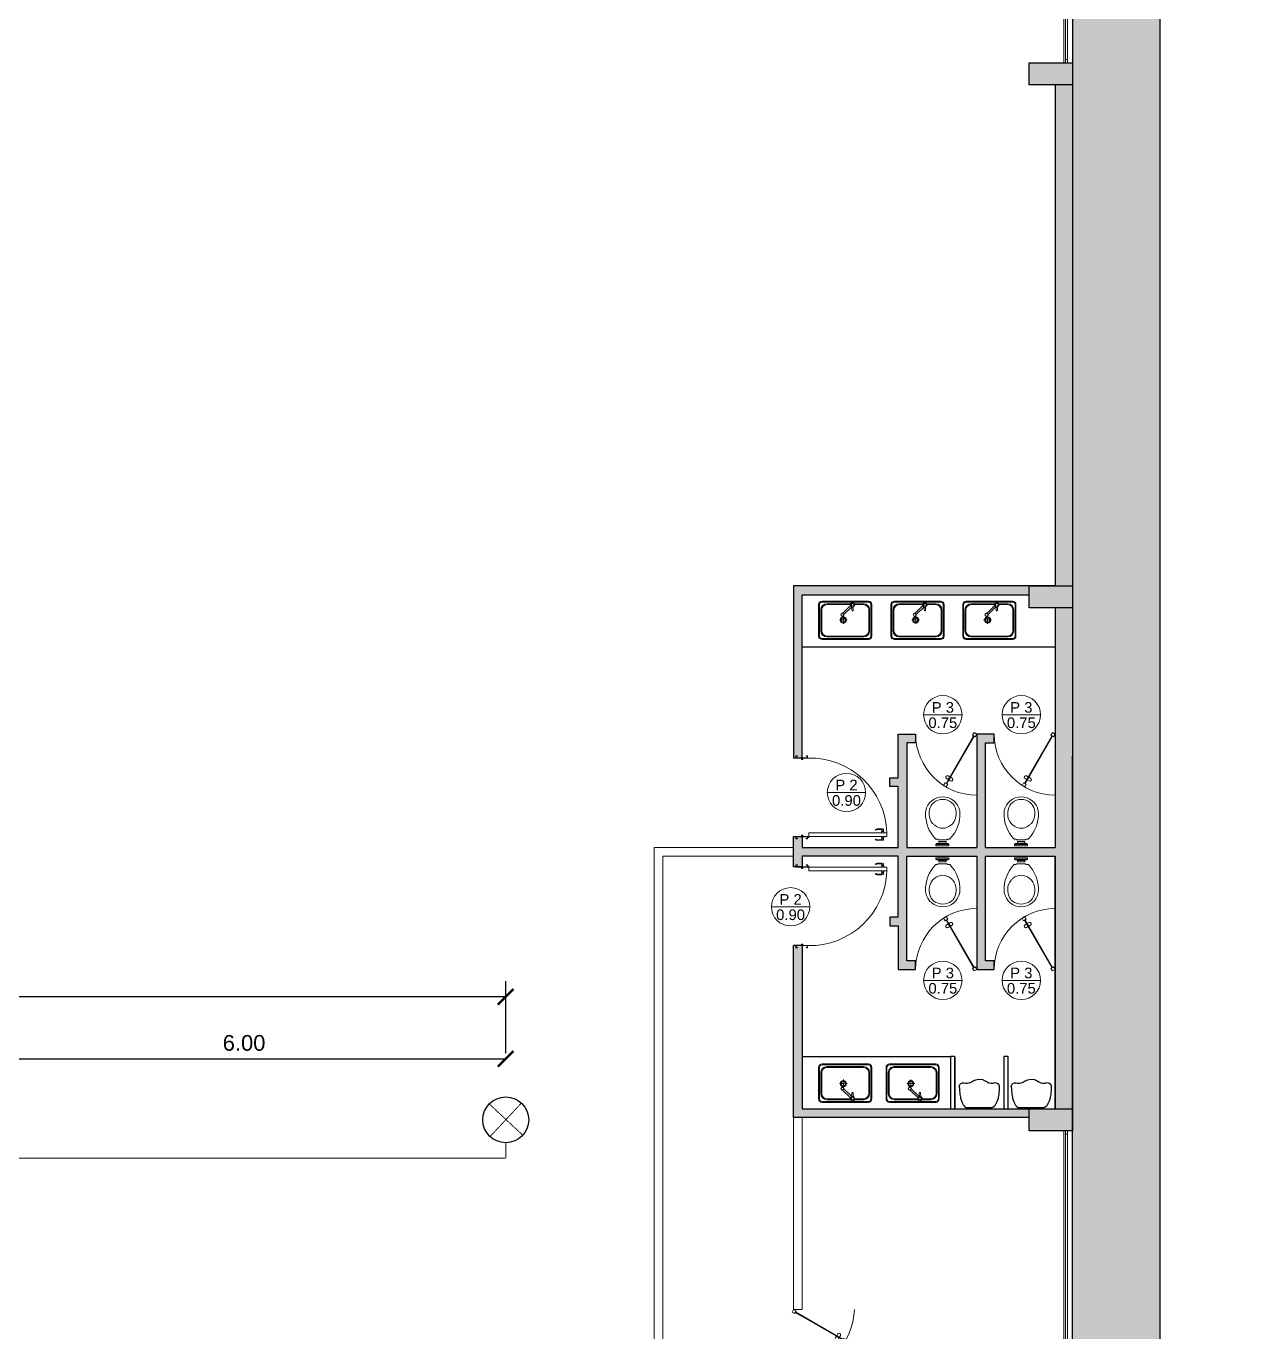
# Model space of a CAD drawing. Header units: millimetres. Extents: x 497 to 579, y 128 to 262.
# Drawn here: x 527.3 to 541.34, y 160.78 to 175.77 of the extents above; entities that cross this region are included whole.
import ezdxf
from ezdxf.enums import TextEntityAlignment as Align

# ---------------------------------------------------------------- set-up
doc = ezdxf.new("R2010")
doc.units = ezdxf.units.MM
for name, color, linetype in [('01-HATCH MURO', 252, 'Continuous'), ('COLUMNAS', 7, 'Continuous'), ('COTAS', 151, 'Continuous'), ('ELectricidad', 10, 'Continuous'), ('Hatch Contrapiso', 251, 'Continuous'), ('INSTALACIÓN ELÉCTRICA- NUEVA', 10, 'Continuous'), ('MOBILIARIO', 253, 'Continuous'), ('MUROS', 7, 'Continuous')]:
    doc.layers.add(name, color=color, linetype=linetype)
for name, color, linetype, lineweight in [('CARPINTERIA', 3, 'Continuous', 15), ('DURLOCK', 30, 'Continuous', 15), ('OCASA_TODAS_r08$0$CARP-BARRIDO', 8, 'Continuous', 15), ('OCASA_TODAS_r08$0$CARP-HERRAJES', 8, 'Continuous', 15), ('OCASA_TODAS_r08$0$CARP-HOJA', 7, 'Continuous', 20), ('OCASA_TODAS_r08$0$CARP-MARCO', 7, 'Continuous', 20), ('OCASA_TODAS_r08$0$CARPINTERIA', 8, 'Continuous', 15), ('OCASA_TODAS_r08$0$CARPINTERIA - NOM', 8, 'Continuous', 15), ('OCASA_TODAS_r08$0$SANITARIOS', 8, 'Continuous', 15)]:
    doc.layers.add(name, color=color, linetype=linetype, lineweight=lineweight)
doc.layers.add('Hatch Vereda exstente', color=9, linetype='Continuous', true_color=0xc2c2c2)
doc.styles.add('OCASA_TODAS_r08$0$009-ECH-NUCLEOS-PB$0$ARIAL50', font='arial.ttf', dxfattribs={"height": 0.12})
doc.styles.get("Standard").update_dxf_attribs({"font": 'arial.ttf'})
doc.dimstyles.get("Standard").update_dxf_attribs({"dimtxt": 0.18, "dimasz": 0.18, "dimexe": 0.18, "dimexo": 0.0625, "dimgap": 0.09, "dimtad": 0, "dimtih": 1, "dimtoh": 1, "dimzin": 0, "dimdsep": 46, "dimtxsty": 'Standard', "dimcen": 0.09, "dimadec": 0, "dimazin": 0, "dimtfac": 1, "dimtofl": 0, "dimtmove": 0, "dimatfit": 3, "dimfxl": 1, "dimtolj": 1, "dimtzin": 0, "dimarcsym": 0})

# ---------------------------------------------------------------- blocks, each defined once
blk = doc.blocks.new('OCASA_TODAS_r08$0$pileta office')
at = {"layer": 'OCASA_TODAS_r08$0$SANITARIOS'}
for p, q in [((-3.376492, 1.55419), (-3.376492, 5.15419)), ((-3.276492, 1.55419), (-3.276492, 5.15419)), ((-3.126492, 2.15419), (-3.126492, 4.55419)), ((-3.026492, 2.15419), (-3.026492, 4.55419)), ((2.323508, 5.55419), (-2.976492, 5.55419)), ((2.323508, 5.45419), (-2.976492, 5.45419)), ((-1.425599, 5.25419), (-2.426492, 5.25419)), ((-1.425599, 5.15419), (-2.426492, 5.15419)), ((-1.248233, 4.893594), (-1.242963, 4.507115)), ((-1.098247, 4.89564), (-1.092977, 4.50916)), ((-0.171208, 4.015312), (-1.082019, 4.901617)), ((-0.942539, 5.044953), (-0.031728, 4.158648)), ((1.773508, 5.25419), (-0.927384, 5.25419)), ((1.773508, 5.15419), (-0.927384, 5.15419)), ((2.373508, 2.15419), (2.373508, 4.55419)), ((2.473508, 2.15419), (2.473508, 4.55419)), ((2.623508, 1.55419), (2.623508, 5.15419)), ((2.723508, 1.55419), (2.723508, 5.15419)), ((-1.166947, 4.433145), (-1.166947, 4.433145)), ((-0.267923, 3.402771), (-0.567923, 3.402771)), ((-0.017923, 3.402771), (-0.217923, 3.402771)), ((-0.031728, 4.158648), (-0.171208, 4.015312)), ((-0.062742, 3.839998), (-0.170244, 3.944608)), ((-0.117923, 3.852771), (-0.117923, 3.552771)), ((-0.117923, 3.402771), (-0.117923, 3.852771)), ((-0.117923, 3.502771), (-0.117923, 3.402771)), ((-0.117923, 3.402771), (-0.117923, 3.302771)), ((-0.117923, 3.252771), (-0.117923, 2.952771)), ((0.332077, 3.402771), (0.032077, 3.402771)), ((0.038976, 4.159612), (0.146478, 4.055002)), ((0.148407, 3.913594), (0.078667, 3.841926)), ((-2.426492, 1.55419), (1.773508, 1.55419)), ((-2.976492, 1.25419), (2.323508, 1.25419)), ((-2.976492, 1.15419), (2.323508, 1.15419)), ((-2.426492, 1.45419), (1.773508, 1.45419))]:
    blk.add_line(p, q, dxfattribs=at)
for centre, radius in [((-1.176492, 5.13308), 0.25), ((-1.176492, 5.13308), 0.15), ((-0.117923, 3.402771), 0.35), ((-0.117923, 3.402771), 0.25)]:
    blk.add_circle(centre, radius, dxfattribs=at)
for centre, radius, start, end in [((-2.976492, 5.15419), 0.4, 90, 180), ((-2.976492, 5.15419), 0.3, 90, 180), ((-2.426492, 4.55419), 0.7, 90, 180), ((-2.426492, 4.55419), 0.6, 90, 180), ((-2.426492, 4.55419), 0.6, 90, 136.561433), ((-1.16797, 4.508138), 0.075, 180.781242, 270.781242), ((-1.16797, 4.508138), 0.075, 270.781242, 0.781242), ((1.773508, 4.55419), 0.7, 0, 90), ((1.773508, 4.55419), 0.6, 0, 90), ((2.323508, 5.15419), 0.4, 0, 90), ((2.323508, 5.15419), 0.3, 0, 90), ((-0.135374, 3.980442), 0.05, 135.781242, 225.781242), ((0.006998, 3.911666), 0.1, 225.781242, 315.781242), ((0.004106, 4.123778), 0.05, 45.781242, 135.781242), ((0.076738, 3.983334), 0.1, 315.781242, 45.781242), ((-2.976492, 1.55419), 0.4, 180, 270), ((-2.976492, 1.55419), 0.3, 180, 270), ((-2.426492, 2.15419), 0.7, 180, 270), ((-2.426492, 2.15419), 0.6, 180, 270), ((1.773508, 2.15419), 0.6, 270, 0), ((1.773508, 2.15419), 0.7, 270, 0), ((2.323508, 1.55419), 0.3, 270, 0), ((2.323508, 1.55419), 0.4, 270, 0)]:
    blk.add_arc(centre, radius, start, end, dxfattribs=at)
blk = doc.blocks.new('OCASA_TODAS_r08$0$FLOICDVS')
at = {"layer": 'OCASA_TODAS_r08$0$SANITARIOS'}
for p, q in [((-0.061377, -0.076247), (-0.074187, -0.07626)), ((0.063842, -0.076117), (0.081, -0.076099))]:
    blk.add_line(p, q, dxfattribs=at)
for points in [[(-0.075, 0), (0.075, 0)], [(-0.075, -0.015154), (-0.075, 0)], [(-0.075, 0), (-0.075, -0.015154)], [(0.075, -0.015154), (0.075, 0)], [(-0.075, -0.015154), (0.075, -0.015154)], [(-0.075, -0.015154), (-0.063685, -0.024285)], [(-0.063685, -0.024285), (0.063685, -0.024285)], [(0.049962, -0.068812), (-0.047362, -0.068829)], [(-0.040186, -0.024285), (-0.040186, -0.046461), (0.044347, -0.046461), (0.044347, -0.024285)], [(0.044347, -0.024285), (0.044347, -0.030155), (-0.040186, -0.030155), (-0.040186, -0.024285)], [(0.075, -0.015154), (0.063685, -0.024285)]]:
    blk.add_lwpolyline(points, dxfattribs=at)
for centre, radius, start, end in [((0.21901, -0.363193), 0.412677, 136.427375, 181.977505), ((-0.074179, -0.08426), 0.008, 90.059385, 136.427375), ((-0.061386, -0.068247), 0.008, 270.059385, 305.49033), ((0.001315, -0.156182), 0.1, 119.128699, 125.49033), ((0.001315, -0.156182), 0.1, 54.628441, 60.891305), ((0.063834, -0.068117), 0.008, 234.628441, 270.059385), ((0.081008, -0.084099), 0.008, 43.691396, 90.059385), ((-0.211602, -0.36364), 0.412677, 358.141266, 43.691396), ((0.03408, -0.369768), 0.186146, 142.397501, 209.943791), ((0.022534, -0.385727), 0.187771, 126.108162, 136.378791), ((0.003684, -0.343728), 0.143048, 90.059385, 129.924466), ((0.003684, -0.343728), 0.143048, 50.194305, 90.059385), ((-0.01508, -0.385766), 0.187771, 43.73998, 54.010609), ((-0.026659, -0.369831), 0.186146, 330.17498, 37.72127), ((0.027174, -0.363387), 0.221042, 183.643525, 189.515329), ((0.003704, -0.363215), 0.197964, 190.687271, 270.059385), ((0.003704, -0.363215), 0.197964, 270.059385, 349.4315), ((-0.019766, -0.363435), 0.221042, 350.603442, 356.475246), ((-0.031611, -0.409009), 0.109643, 209.310244, 233.514819), ((0.003704, -0.363215), 0.167464, 233.116522, 270.059385), ((0.003704, -0.363215), 0.167464, 270.059385, 307.002249), ((0.039114, -0.408935), 0.109643, 306.603952, 330.808527)]:
    blk.add_arc(centre, radius, start, end, dxfattribs=at)
blk = doc.blocks.new('OCASA_TODAS_r08$0$P10 70-035')
at = {"layer": 'OCASA_TODAS_r08$0$CARP-BARRIDO'}
blk.add_arc((0, 0.035), 0.7, 0, 90, dxfattribs=at)
at = {"layer": 'OCASA_TODAS_r08$0$CARP-HERRAJES'}
for points in [[(0.299622, 0.572154), (0.319191, 0.560856), (0.301691, 0.530545), (0.282122, 0.541843, -1)], [(0.328188, 0.515247), (0.30862, 0.526545), (0.32612, 0.556856), (0.345688, 0.545558, -1)]]:
    blk.add_lwpolyline(points, format="xyb", close=True, dxfattribs=at)
blk.add_lwpolyline([(0.274884, 0.564113), (0.276716, 0.567287)], dxfattribs=at)
at = {"layer": 'OCASA_TODAS_r08$0$CARP-HOJA'}
for p, q in [((0.344191, 0.604157), (0.029191, 0.058561)), ((0.35112, 0.600157), (0.03612, 0.054561))]:
    blk.add_line(p, q, dxfattribs=at)
for points in [[(0.35, 0.641218), (0.3325, 0.610907), (0.362811, 0.593407), (0.380311, 0.623718)], [(0.0175, 0.065311), (0, 0.035), (0.030311, 0.0175), (0.047811, 0.047811)]]:
    blk.add_lwpolyline(points, close=True, dxfattribs=at)
blk = doc.blocks.new("OCASA_TODAS_r08$0$P1 13 - P1'' 13")
at = {"layer": 'OCASA_TODAS_r08$0$CARP-BARRIDO'}
blk.add_arc((-21.161196, -13.401783, -0.000123), 0.885209, 178.329117, 268.111658, dxfattribs=at)
at = {"layer": 'OCASA_TODAS_r08$0$CARP-HERRAJES', "extrusion": (1.67932e-05, 6.2673e-05, 1)}
for p, q in [((-21.233598, -14.227942, 0.000046), (-21.233598, -14.174994, 0.000043)), ((-21.233598, -14.227942, 0.000046), (-21.232639, -14.24534, 0.000047)), ((-21.215792, -14.228316, 0.000046), (-21.20372, -14.227409, 0.000045)), ((-21.215792, -14.245806, 0.000047), (-21.215792, -14.228316, 0.000046)), ((-21.20372, -14.248837, 0.000047), (-21.20372, -14.225285, 0.000045)), ((-21.202318, -14.223883, 0.000045), (-21.190365, -14.223883, 0.000045)), ((-21.190365, -14.250239, 0.000047), (-21.190365, -14.223883, 0.000045)), ((-21.133908, -14.223883, 0.000044), (-21.14586, -14.223883, 0.000044)), ((-21.14586, -14.250239, 0.000046), (-21.14586, -14.223883, 0.000044)), ((-21.132506, -14.248837, 0.000046), (-21.132506, -14.225285, 0.000044)), ((-21.120434, -14.228316, 0.000044), (-21.132506, -14.227409, 0.000044)), ((-21.120434, -14.245806, 0.000045), (-21.120434, -14.228316, 0.000044)), ((-21.102628, -14.227942, 0.000044), (-21.103587, -14.24534, 0.000045)), ((-21.102628, -14.227942, 0.000044), (-21.102628, -14.174994, 0.00004)), ((-21.216127, -14.245806, 0.000047), (-21.230823, -14.246625, 0.000047)), ((-21.215792, -14.245806, 0.000047), (-21.20372, -14.246713, 0.000047)), ((-21.202318, -14.250239, 0.000047), (-21.190365, -14.250239, 0.000047)), ((-21.133908, -14.250239, 0.000046), (-21.14586, -14.250239, 0.000046)), ((-21.120434, -14.245806, 0.000045), (-21.132506, -14.246713, 0.000045)), ((-21.120098, -14.245806, 0.000045), (-21.105403, -14.246625, 0.000045))]:
    blk.add_line(p, q, dxfattribs=at)
at = {"layer": 'OCASA_TODAS_r08$0$CARP-HERRAJES', "extrusion": (1.67932e-05, 6.2673e-05, 1), "elevation": -0.001202}
for points in [[(-21.227874, -14.217264), (-21.227874, -14.174994)], [(-21.108351, -14.217264), (-21.108351, -14.174994)]]:
    blk.add_lwpolyline(points, dxfattribs=at)
at = {"layer": 'OCASA_TODAS_r08$0$CARP-HERRAJES', "extrusion": (1.67932e-05, 6.2673e-05, 1)}
for centre, radius, start, end in [((-21.202348, -14.175949, -0.001202), 0.031264, 137.389588, 178.250158), ((-21.20228, -14.175992, -0.001202), 0.02562, 137.415505, 177.482987), ((-21.21665, -14.217103, -0.001202), 0.011225, 180.822772, 272.671199), ((-21.22313, -14.156588, -0.001202), 0.002867, 313.848385, 140.982624), ((-21.202318, -14.225285, -0.001202), 0.001402, 89.999987, 179.999987), ((-21.133908, -14.225285, -0.001202), 0.001402, 359.999987, 89.999987), ((-21.119575, -14.217103, -0.001202), 0.011225, 267.328776, 359.177203), ((-21.113095, -14.156588, -0.001202), 0.002867, 39.01735, 226.151589), ((-21.133945, -14.175992, -0.001202), 0.02562, 2.516987, 42.584469), ((-21.133877, -14.175949, -0.001202), 0.031264, 1.749816, 42.610387), ((-21.231238, -14.245286, -0.001202), 0.001402, 182.185883, 287.237894), ((-21.202318, -14.248837, -0.001202), 0.001402, 179.999987, 269.999987), ((-21.133908, -14.248837, -0.001202), 0.001402, 269.999987, 359.999987), ((-21.104987, -14.245286, -0.001202), 0.001402, 252.76208, 357.814091)]:
    blk.add_arc(centre, radius, start, end, dxfattribs=at)
at = {"layer": 'OCASA_TODAS_r08$0$CARP-HOJA', "extrusion": (1.67932e-05, 6.2673e-05, 1), "elevation": -0.001202}
blk.add_lwpolyline([(-21.190365, -13.390868), (-21.190365, -14.286511), (-21.14586, -14.286511), (-21.14586, -13.390868)], close=True, dxfattribs=at)
at = {"layer": 'OCASA_TODAS_r08$0$CARP-MARCO'}
for p, q in [((-22.046029, -13.242771, -0.000008), (-22.071029, -13.242771, -0.000008)), ((-22.071029, -13.242771, -0.000008), (-22.071029, -13.257771, -0.000008)), ((-22.071029, -13.242771, -0.000008), (-22.071029, -13.259371, -0.000008)), ((-22.069429, -13.259371, -0.000008), (-22.071029, -13.259371, -0.000008)), ((-22.047629, -13.244371, -0.000008), (-22.069429, -13.244371, -0.000008)), ((-22.069429, -13.244371, -0.000008), (-22.069429, -13.257771, -0.000008)), ((-22.069429, -13.244371, -0.000008), (-22.069429, -13.259371, -0.000008)), ((-22.047629, -13.307571, -0.000008), (-22.047629, -13.244371, -0.000008)), ((-22.032629, -13.307571, -0.000008), (-22.047629, -13.307571, -0.000008)), ((-22.047629, -13.374371, -0.000008), (-22.047629, -13.319371, -0.000008)), ((-22.047629, -13.319371, -0.000008), (-22.032629, -13.319371, -0.000008)), ((-22.046029, -13.305971, -0.000008), (-22.046029, -13.242771, -0.000008)), ((-22.031029, -13.305971, -0.000008), (-22.046029, -13.305971, -0.000008)), ((-22.046029, -13.375971, -0.000008), (-22.046029, -13.320971, -0.000008)), ((-22.046029, -13.320971, -0.000008), (-22.031029, -13.320971, -0.000008)), ((-22.032629, -13.319371, -0.000008), (-22.032629, -13.307571, -0.000008)), ((-22.031029, -13.320971, -0.000008), (-22.031029, -13.305971, -0.000008)), ((-21.161029, -13.320971, -0.000008), (-21.161029, -13.305971, -0.000008)), ((-21.161029, -13.305971, -0.000008), (-21.146029, -13.305971, -0.000008)), ((-21.146029, -13.320971, -0.000008), (-21.161029, -13.320971, -0.000008)), ((-21.159429, -13.319371, -0.000008), (-21.159429, -13.307571, -0.000008)), ((-21.159429, -13.307571, -0.000008), (-21.144429, -13.307571, -0.000008)), ((-21.144429, -13.319371, -0.000008), (-21.159429, -13.319371, -0.000008)), ((-21.146029, -13.305971, -0.000008), (-21.146029, -13.242771, -0.000008)), ((-21.146029, -13.242771, -0.000008), (-21.121029, -13.242771, -0.000008)), ((-21.146029, -13.375971, -0.000008), (-21.146029, -13.320971, -0.000008)), ((-21.144429, -13.307571, -0.000008), (-21.144429, -13.244371, -0.000008)), ((-21.144429, -13.244371, -0.000008), (-21.122629, -13.244371, -0.000008)), ((-21.144429, -13.374371, -0.000008), (-21.144429, -13.319371, -0.000008)), ((-21.122629, -13.244371, -0.000008), (-21.122629, -13.257771, -0.000008)), ((-21.122629, -13.244371, -0.000008), (-21.122629, -13.259371, -0.000008)), ((-21.122629, -13.259371, -0.000008), (-21.121029, -13.259371, -0.000008)), ((-21.121029, -13.242771, -0.000008), (-21.121029, -13.257771, -0.000008)), ((-21.121029, -13.242771, -0.000008), (-21.121029, -13.259371, -0.000008)), ((-22.071029, -13.375971, -0.000008), (-22.071029, -13.359371, -0.000008)), ((-22.069429, -13.359371, -0.000008), (-22.071029, -13.359371, -0.000008)), ((-22.071029, -13.375971, -0.000008), (-22.071029, -13.360971, -0.000008)), ((-22.071029, -13.375971, -0.000008), (-22.046029, -13.375971, -0.000008)), ((-22.069429, -13.374371, -0.000008), (-22.069429, -13.359371, -0.000008)), ((-22.069429, -13.374371, -0.000008), (-22.069429, -13.360971, -0.000008)), ((-22.069429, -13.374371, -0.000008), (-22.047629, -13.374371, -0.000008)), ((-21.121029, -13.375971, -0.000008), (-21.146029, -13.375971, -0.000008)), ((-21.122629, -13.374371, -0.000008), (-21.144429, -13.374371, -0.000008)), ((-21.122629, -13.374371, -0.000008), (-21.122629, -13.359371, -0.000008)), ((-21.122629, -13.359371, -0.000008), (-21.121029, -13.359371, -0.000008)), ((-21.122629, -13.374371, -0.000008), (-21.122629, -13.360971, -0.000008)), ((-21.121029, -13.375971, -0.000008), (-21.121029, -13.359371, -0.000008)), ((-21.121029, -13.375971, -0.000008), (-21.121029, -13.360971, -0.000008))]:
    blk.add_line(p, q, dxfattribs=at)
blk.add_circle((-21.139413, -13.382781, -0.000008), 0.006, dxfattribs=at)
blk = doc.blocks.new('urinario_05')
at = {"layer": 'MOBILIARIO'}
for points in [[(-14.429861, -5.630866), (-14.289612, -2.80227), (-14.120809, -0.314337), (-13.924548, 1.868972), (-13.701923, 3.783698), (-13.45403, 5.46588), (-13.181964, 6.951558), (-12.886822, 8.276773), (-12.569698, 9.477565), (-12.232454, 10.584379), (-11.880014, 11.605287), (-11.518069, 12.542766), (-11.152307, 13.399294), (-10.78842, 14.177348), (-10.432098, 14.879406), (-10.08903, 15.507945), (-9.764906, 16.065442), (-9.463978, 16.555077), (-9.18474, 16.982845), (-8.924245, 17.35544), (-8.679549, 17.679557), (-8.447705, 17.961893), (-8.22577, 18.209144), (-8.010796, 18.428005), (-7.799838, 18.625172), (-7.588144, 18.806001), (-7.363732, 18.970492), (-7.11281, 19.117307), (-6.821588, 19.245106), (-6.476278, 19.35255), (-6.063088, 19.4383), (-5.568228, 19.501017), (-5.378462, 19.513343)], [(-5.378462, 19.513343), (24.722451, 19.501017)], [(33.539052, -5.304677), (33.443835, -2.80227), (33.275032, -0.314337), (33.07877, 1.868972), (32.856145, 3.783698), (32.608252, 5.46588), (32.336187, 6.951558), (32.041044, 8.276773), (31.723921, 9.477565), (31.386677, 10.584379), (31.034237, 11.605287), (30.672291, 12.542766), (30.306529, 13.399294), (29.942642, 14.177348), (29.58632, 14.879406), (29.243252, 15.507945), (28.919129, 16.065442), (28.618201, 16.555077), (28.338962, 16.982845), (28.078468, 17.35544), (27.833771, 17.679557), (27.601928, 17.961893), (27.379992, 18.209144), (27.165018, 18.428005), (26.95406, 18.625172), (26.742367, 18.806001), (26.517954, 18.970492), (26.267032, 19.117307), (25.975811, 19.245106), (25.6305, 19.35255), (25.21731, 19.4383), (24.722451, 19.501017)]]:
    blk.add_lwpolyline(points, dxfattribs=at)
blk.add_lwpolyline([(-14.429861, -5.630866, 0.520415), (-8.536823, -9.950993, -0.151702), (-1.06774, -10.49958, 0.059081), (3.728918, -13.173945, 0.243177), (16.679896, -12.625357, -0.213207), (26.136166, -9.745272, 0.594434), (33.539052, -5.304677, -0.234778)], format="xyb", dxfattribs=at)
blk = doc.blocks.new('*U31')
blk.add_line((0, 0), (0, 0))
blk.add_line((0, 0), (0, 0))
blk.add_line((0, 0), (0, 0))
blk.add_lwpolyline([(-0.22, 0, 1), (0.22, 0, 1), (-0.22, 0, 1)], format="xyb")
blk.add_lwpolyline([(-0.22, 0), (0.22, 0)])
at = {"style": 'OCASA_TODAS_r08$0$009-ECH-NUCLEOS-PB$0$ARIAL50'}
for tag, p in [('CARPINTERIA', (0, 0.024738)), ('MEDIDA', (0, -0.15198))]:
    blk.add_attdef(tag, text='', height=0.12168, dxfattribs=at).set_placement(p, align=Align.CENTER)
blk = doc.blocks.new('v3_5.75')
at = {"layer": 'CARPINTERIA', "color": 252}
for points in [[(-0.1, 5.75), (-0.1, 0)], [(0, 5.75), (0, 0)]]:
    blk.add_lwpolyline(points, dxfattribs=at)
at = {"layer": 'CARPINTERIA', "color": 252, "elevation": 0.000008}
for points in [[(-0.039997, 5.75), (-0.039997, 0.04)], [(-0.019997, 5.75), (-0.019997, 0.04)]]:
    blk.add_lwpolyline(points, dxfattribs=at)
at = {"layer": 'CARPINTERIA'}
blk.add_lwpolyline([(-0.019997, 5.71), (-0.019997, 5.75), (-0.039997, 5.75), (-0.039997, 5.71)], close=True, dxfattribs=at)
at = {"layer": 'CARPINTERIA', "elevation": 0.000008}
blk.add_lwpolyline([(-0.019997, 0.04), (-0.019997, 0), (-0.039997, 0), (-0.039997, 0.04)], close=True, dxfattribs=at)
blk = doc.blocks.new('puertadoble_1.5')
at = {"layer": 'CARPINTERIA'}
for p, q in [((-1.155809, 0.569157), (-1.470809, 0.023561)), ((-1.14888, 0.565157), (-1.46388, 0.019561)), ((-0.35112, 0.565157), (-0.03612, 0.019561)), ((-0.344191, 0.569157), (-0.029191, 0.023561))]:
    blk.add_line(p, q, dxfattribs=at)
for points in [[(-1.15, 0.606218), (-1.1675, 0.575907), (-1.137189, 0.558407), (-1.119689, 0.588718)], [(-0.35, 0.606218), (-0.3325, 0.575907), (-0.362811, 0.558407), (-0.380311, 0.588718)], [(-1.4825, 0.030311), (-1.5, 0), (-1.469689, -0.0175), (-1.452189, 0.012811)], [(-0.0175, 0.030311), (0, 0), (-0.030311, -0.0175), (-0.047811, 0.012811)]]:
    blk.add_lwpolyline(points, close=True, dxfattribs=at)
at = {"layer": 'OCASA_TODAS_r08$0$CARP-BARRIDO'}
for centre, start, end in [((-1.538566, -0.093106), 6.733762, 87.216106), ((0.038566, -0.093106), 92.783894, 173.266238)]:
    blk.add_arc(centre, 0.794043, start, end, dxfattribs=at)
at = {"layer": 'OCASA_TODAS_r08$0$CARP-HERRAJES'}
for points in [[(-1.200378, 0.537154), (-1.180809, 0.525856), (-1.198309, 0.495545), (-1.217878, 0.506843, -1)], [(-1.171812, 0.480247), (-1.19138, 0.491545), (-1.17388, 0.521856), (-1.154312, 0.510558, -1)], [(-0.328188, 0.480247), (-0.30862, 0.491545), (-0.32612, 0.521856), (-0.345688, 0.510558, 1)], [(-0.299622, 0.537154), (-0.319191, 0.525856), (-0.301691, 0.495545), (-0.282122, 0.506843, 1)]]:
    blk.add_lwpolyline(points, format="xyb", close=True, dxfattribs=at)
for points in [[(-1.225116, 0.529113), (-1.223284, 0.532287)], [(-0.274884, 0.529113), (-0.276716, 0.532287)]]:
    blk.add_lwpolyline(points, dxfattribs=at)
blk = doc.blocks.new('LUMINARIA_PLANTA')
at = {"layer": 'ELectricidad', "const_width": 0.01}
for points in [[(0.195249, -0.176356), (-0.189377, 0.182548)], [(-0.176516, -0.189217), (0.182388, 0.195408)]]:
    blk.add_lwpolyline(points, dxfattribs=at)
at = {"layer": 'ELectricidad'}
blk.add_circle((0, 0), 0.263035, dxfattribs=at)
blk = doc.blocks.new('_ArchTick')
at = {"color": 0, "linetype": 'ByBlock', "const_width": 0.15}
blk.add_lwpolyline([(-0.5, -0.5), (0.5, 0.5)], dxfattribs=at)
blk = doc.blocks.new('*D52')
at = {"layer": 'COTAS', "color": 251, "lineweight": -2, "transparency": 16777216}
for p, q in [((526.79457, 163.980385), (526.79457, 164.096421)), ((532.79457, 163.980385), (532.79457, 164.096421))]:
    blk.add_line(p, q, dxfattribs=at)
at = {"layer": 'COTAS', "color": 0, "lineweight": -2, "transparency": 16777216}
blk.add_line((526.79457, 163.916421), (532.79457, 163.916421), dxfattribs=at)
at = {"layer": 'Defpoints', "color": 0, "transparency": 16777216}
for p in [(532.79457, 163.916421), (526.79457, 163.480385), (532.79457, 163.480385)]:
    blk.add_point(p, dxfattribs=at)
at = {"layer": 'COTAS', "color": 0, "lineweight": -2, "transparency": 16777216, "xscale": 0.18, "yscale": 0.18, "zscale": 0.18, "rotation": 180}
blk.add_blockref('_ArchTick', (526.79457, 163.916421), dxfattribs=at)
at = {"layer": 'COTAS', "color": 0, "lineweight": -2, "transparency": 16777216, "xscale": 0.18, "yscale": 0.18, "zscale": 0.18}
blk.add_blockref('_ArchTick', (532.79457, 163.916421), dxfattribs=at)
at = {"layer": 'COTAS', "color": 3, "transparency": 16777216, "insert": (529.79457, 164.098324), "char_height": 0.18, "attachment_point": 5}
blk.add_mtext('\\A1;6.00', dxfattribs=at)
blk = doc.blocks.new('*D53')
at = {"layer": 'COTAS', "color": 251, "lineweight": -2, "transparency": 16777216}
for p, q in [((514.79457, 163.84235), (514.79457, 164.807558)), ((532.79457, 163.980385), (532.79457, 164.807558))]:
    blk.add_line(p, q, dxfattribs=at)
at = {"layer": 'COTAS', "color": 0, "lineweight": -2, "transparency": 16777216}
blk.add_line((532.79457, 164.627558), (514.79457, 164.627558), dxfattribs=at)
at = {"layer": 'Defpoints', "color": 0, "transparency": 16777216}
for p in [(514.79457, 164.627558), (532.79457, 163.480385), (514.79457, 163.34235)]:
    blk.add_point(p, dxfattribs=at)
at = {"layer": 'COTAS', "color": 0, "lineweight": -2, "transparency": 16777216, "xscale": 0.18, "yscale": 0.18, "zscale": 0.18, "rotation": 180}
blk.add_blockref('_ArchTick', (514.79457, 164.627558), dxfattribs=at)
at = {"layer": 'COTAS', "color": 0, "lineweight": -2, "transparency": 16777216, "xscale": 0.18, "yscale": 0.18, "zscale": 0.18}
blk.add_blockref('_ArchTick', (532.79457, 164.627558), dxfattribs=at)
at = {"layer": 'COTAS', "color": 3, "transparency": 16777216, "insert": (523.79457, 164.809461), "char_height": 0.18, "attachment_point": 5}
blk.add_mtext('\\A1;18.00', dxfattribs=at)

msp = doc.modelspace()

# ---------------------------------------------------------------- hatches: boundary and pattern name
at = {"layer": '01-HATCH MURO'}
h = msp.add_hatch(color=256, dxfattribs=at)
h.dxf.hatch_style = 1
h.paths.add_polyline_path([(538.795, 175.342), (539.295, 175.342), (539.295, 175.092), (538.795, 175.092)])
h = msp.add_hatch(color=256, dxfattribs=at)
h.dxf.hatch_style = 1
h.paths.add_polyline_path([(538.795, 169.342), (539.295, 169.342), (539.295, 169.092), (538.795, 169.092)])
h = msp.add_hatch(color=256, dxfattribs=at)
h.dxf.hatch_style = 1
h.paths.add_polyline_path([(538.795, 163.342), (539.295, 163.342), (539.295, 163.092), (538.795, 163.092)])
at = {"layer": 'Hatch Vereda exstente'}
h = msp.add_hatch(color=256, dxfattribs=at)
h.dxf.hatch_style = 1
h.paths.add_polyline_path([(540.295, 157.864), (541.339, 157.864), (541.339, 157.364), (540.139, 157.364), (539.295, 157.364), (539.305, 217.542), (540.295, 217.542)])
at = {"layer": 'MOBILIARIO'}
h = msp.add_hatch(color=251, dxfattribs=at)
h.dxf.hatch_style = 1
h.paths.add_polyline_path([(514.495, 175.092), (514.295, 175.092), (514.295, 169.342), (514.495, 169.342)])
h.paths.add_polyline_path([(514.495, 169.092), (514.295, 169.092), (514.295, 163.342), (514.495, 163.342)])
h.paths.add_polyline_path([(539.295, 169.092), (539.095, 169.092), (539.095, 166.342), (538.295, 166.342), (538.295, 167.542), (538.395, 167.542), (538.395, 167.642), (538.195, 167.642), (538.195, 166.342), (537.395, 166.342), (537.395, 167.542), (537.495, 167.542), (537.495, 167.642), (537.295, 167.642), (537.295, 167.142), (537.198, 167.142), (537.198, 167.042), (537.295, 167.042), (537.295, 166.342), (536.195, 166.342), (536.195, 166.466), (536.095, 166.466), (536.095, 166.342), (536.095, 166.119), (536.195, 166.119), (536.195, 166.242), (537.295, 166.242), (537.295, 165.542), (537.198, 165.542), (537.198, 165.442), (537.295, 165.442), (537.295, 164.942), (537.495, 164.942), (537.495, 165.042), (537.395, 165.042), (537.395, 166.242), (538.195, 166.242), (538.195, 164.942), (538.395, 164.942), (538.395, 165.042), (538.295, 165.042), (538.295, 166.242), (539.095, 166.242), (539.095, 163.342), (539.295, 163.342)])
h.paths.add_polyline_path([(536.14, 166.442), (536.14, 166.444), (536.125, 166.444), (536.123, 166.442)], flags=16)
h.paths.add_polyline_path([(536.14, 166.142), (536.14, 166.141), (536.125, 166.141), (536.123, 166.142)], flags=16)
h.paths.add_polyline_path([(539.295, 175.092), (539.095, 175.092), (539.095, 169.342), (539.295, 169.342)])
h.paths.add_polyline_path([(536.195, 165.216), (536.125, 165.216), (536.125, 165.194), (536.138, 165.194), (536.14, 165.194), (536.14, 165.192), (536.123, 165.192), (536.123, 165.216), (536.095, 165.216), (536.095, 163.242), (538.795, 163.242), (538.795, 163.342), (536.195, 163.342)])
h.paths.add_polyline_path([(538.795, 169.342), (536.095, 169.342), (536.095, 167.369), (536.123, 167.369), (536.123, 167.392), (536.138, 167.392), (536.14, 167.392), (536.14, 167.391), (536.125, 167.391), (536.125, 167.369), (536.195, 167.369), (536.195, 169.242), (538.795, 169.242)])

# ---------------------------------------------------------------- linework, layer by layer
at = {"color": 1}
msp.add_lwpolyline([(540.295, 157.864), (541.339, 157.864), (541.339, 157.364), (540.139, 157.364), (539.295, 157.364), (539.305, 217.542), (540.295, 217.542), (540.295, 157.864), (541.339, 157.864), (541.339, 157.364)], dxfattribs=at)
at = {"layer": 'COLUMNAS'}
for points in [[(538.795, 175.342), (539.295, 175.342), (539.295, 175.092), (538.795, 175.092)], [(538.795, 169.342), (539.295, 169.342), (539.295, 169.092), (538.795, 169.092)], [(538.795, 163.342), (539.295, 163.342), (539.295, 163.092), (538.795, 163.092)]]:
    msp.add_lwpolyline(points, close=True, dxfattribs=at)
at = {"layer": 'DURLOCK'}
for points in [[(536.095, 166.342), (534.495, 166.342), (534.495, 157.712)], [(536.095, 166.242), (534.595, 166.242), (534.595, 153.212)], [(536.095, 163.242), (536.095, 161.042)], [(536.195, 163.242), (536.195, 161.042)], [(536.195, 161.042), (536.095, 161.042)]]:
    msp.add_lwpolyline(points, dxfattribs=at)
at = {"layer": 'Hatch Contrapiso', "color": 1}
msp.add_lwpolyline([(540.295, 217.062), (540.295, 157.864)], dxfattribs=at)
at = {"layer": 'INSTALACIÓN ELÉCTRICA- NUEVA', "const_width": 0.01}
for points in [[(515.277, 168.843), (515.277, 162.778), (532.795, 162.778)], [(532.795, 162.954), (532.795, 162.778)]]:
    msp.add_lwpolyline(points, dxfattribs=at)
at = {"layer": 'MOBILIARIO'}
for points in [[(536.195, 168.642), (539.095, 168.642)], [(536.195, 163.942), (537.895, 163.942)], [(537.945, 163.942), (537.945, 163.342)]]:
    msp.add_lwpolyline(points, dxfattribs=at)
for points in [[(537.895, 163.342), (537.945, 163.342), (537.945, 163.942), (537.895, 163.942)], [(538.507, 163.342), (538.557, 163.342), (538.557, 163.942), (538.507, 163.942)]]:
    msp.add_lwpolyline(points, close=True, dxfattribs=at)
at = {"layer": 'MUROS'}
msp.add_line((537.295, 165.542), (537.295, 166.242), dxfattribs=at)
for points in [[(539.295, 175.342), (539.295, 163.092)], [(539.095, 175.092), (539.095, 169.342)], [(539.095, 169.342), (536.095, 169.342), (536.095, 167.369), (536.195, 167.369), (536.195, 169.242), (538.795, 169.242)], [(539.095, 169.092), (539.095, 166.342)], [(537.295, 166.342), (537.295, 167.042), (537.198, 167.042), (537.198, 167.142), (537.295, 167.142), (537.295, 167.642), (537.495, 167.642), (537.495, 167.542), (537.395, 167.542), (537.395, 166.342)], [(538.295, 166.342), (538.295, 167.542), (538.395, 167.542), (538.395, 167.642), (538.195, 167.642), (538.195, 166.342)], [(536.195, 167.352), (536.195, 167.354)], [(537.295, 166.242), (536.195, 166.242), (536.195, 166.119), (536.095, 166.119), (536.095, 166.342), (536.095, 166.466), (536.195, 166.466), (536.195, 166.342)], [(536.195, 166.342), (537.295, 166.342)], [(537.395, 166.342), (538.195, 166.342)], [(538.295, 166.342), (539.095, 166.342)], [(537.295, 165.542), (537.198, 165.542), (537.198, 165.442), (537.295, 165.442), (537.295, 164.942), (537.495, 164.942), (537.495, 165.042), (537.395, 165.042), (537.395, 166.242), (538.195, 166.242), (538.195, 164.942), (538.395, 164.942), (538.395, 165.042), (538.295, 165.042), (538.295, 166.242), (539.095, 166.242)], [(539.095, 163.342), (539.095, 166.242)], [(539.095, 166.242), (539.095, 163.342)], [(538.795, 163.242), (536.095, 163.242), (536.095, 165.216)], [(536.195, 165.216), (536.095, 165.216)], [(536.195, 165.216), (536.195, 163.342), (539.095, 163.342)]]:
    msp.add_lwpolyline(points, dxfattribs=at)

# ---------------------------------------------------------------- block references
at = {"layer": 'CARPINTERIA', "xscale": -1}
for p in [(539.195, 175.342), (539.195, 157.342)]:
    msp.add_blockref('v3_5.75', p, dxfattribs=at)
at = {"layer": 'INSTALACIÓN ELÉCTRICA- NUEVA'}
msp.add_blockref('LUMINARIA_PLANTA', (532.795, 163.217), dxfattribs=at)
at = {"layer": 'MOBILIARIO', "xscale": -0.009558, "yscale": 0.009558, "zscale": 0.009558, "rotation": 180}
for p in [(538.134, 163.545), (538.73, 163.545)]:
    msp.add_blockref('urinario_05', p, dxfattribs=at)
at = {"layer": 'MUROS', "rotation": 270}
msp.add_blockref('puertadoble_1.5', (536.095, 159.542), dxfattribs=at)
at = {"layer": 'OCASA_TODAS_r08$0$CARPINTERIA', "xscale": -1, "rotation": 90}
msp.add_blockref("OCASA_TODAS_r08$0$P1 13 - P1'' 13", (522.88, 145.321, 0), dxfattribs=at)
at = {"layer": 'OCASA_TODAS_r08$0$CARPINTERIA', "rotation": 90}
msp.add_blockref("OCASA_TODAS_r08$0$P1 13 - P1'' 13", (522.88, 187.263, 0), dxfattribs=at)
at = {"layer": 'OCASA_TODAS_r08$0$CARPINTERIA - NOM'}
ref = msp.add_blockref('*U31', (537.807, 167.864, 0), dxfattribs=dict(at, xscale=-1))
ref.add_attrib('MEDIDA', '0.75', dxfattribs={"layer": '0', "height": 0.1217, "style": 'OCASA_TODAS_r08$0$009-ECH-NUCLEOS-PB$0$ARIAL50'}).set_placement((537.807, 167.712, 0), align=Align.CENTER)
ref.add_attrib('CARPINTERIA', 'P 3', dxfattribs={"layer": '0', "height": 0.1217, "style": 'OCASA_TODAS_r08$0$009-ECH-NUCLEOS-PB$0$ARIAL50'}).set_placement((537.807, 167.888, 0), align=Align.CENTER)
ref = msp.add_blockref('*U31', (538.707, 167.864, 0), dxfattribs=dict(at, xscale=-1))
ref.add_attrib('MEDIDA', '0.75', dxfattribs={"layer": '0', "height": 0.1217, "style": 'OCASA_TODAS_r08$0$009-ECH-NUCLEOS-PB$0$ARIAL50'}).set_placement((538.707, 167.712, 0), align=Align.CENTER)
ref.add_attrib('CARPINTERIA', 'P 3', dxfattribs={"layer": '0', "height": 0.1217, "style": 'OCASA_TODAS_r08$0$009-ECH-NUCLEOS-PB$0$ARIAL50'}).set_placement((538.707, 167.888, 0), align=Align.CENTER)
ref = msp.add_blockref('*U31', (536.702, 166.972, 0), dxfattribs=dict(at, xscale=-1))
ref.add_attrib('MEDIDA', '0.90', dxfattribs={"layer": '0', "height": 0.1217, "style": 'OCASA_TODAS_r08$0$009-ECH-NUCLEOS-PB$0$ARIAL50'}).set_placement((536.702, 166.82, 0), align=Align.CENTER)
ref.add_attrib('CARPINTERIA', 'P 2', dxfattribs={"layer": '0', "height": 0.1217, "style": 'OCASA_TODAS_r08$0$009-ECH-NUCLEOS-PB$0$ARIAL50'}).set_placement((536.702, 166.997, 0), align=Align.CENTER)
ref = msp.add_blockref('*U31', (536.061, 165.661, 0), dxfattribs=dict(at, xscale=-1))
ref.add_attrib('MEDIDA', '0.90', dxfattribs={"layer": '0', "height": 0.1217, "style": 'OCASA_TODAS_r08$0$009-ECH-NUCLEOS-PB$0$ARIAL50'}).set_placement((536.061, 165.509, 0), align=Align.CENTER)
ref.add_attrib('CARPINTERIA', 'P 2', dxfattribs={"layer": '0', "height": 0.1217, "style": 'OCASA_TODAS_r08$0$009-ECH-NUCLEOS-PB$0$ARIAL50'}).set_placement((536.061, 165.685, 0), align=Align.CENTER)
ref = msp.add_blockref('*U31', (537.807, 164.817, 0), dxfattribs=dict(at, xscale=-1))
ref.add_attrib('MEDIDA', '0.75', dxfattribs={"layer": '0', "height": 0.1217, "style": 'OCASA_TODAS_r08$0$009-ECH-NUCLEOS-PB$0$ARIAL50'}).set_placement((537.807, 164.665, 0), align=Align.CENTER)
ref.add_attrib('CARPINTERIA', 'P 3', dxfattribs={"layer": '0', "height": 0.1217, "style": 'OCASA_TODAS_r08$0$009-ECH-NUCLEOS-PB$0$ARIAL50'}).set_placement((537.807, 164.841, 0), align=Align.CENTER)
ref = msp.add_blockref('*U31', (538.707, 164.817, 0), dxfattribs=dict(at, xscale=-1))
ref.add_attrib('MEDIDA', '0.75', dxfattribs={"layer": '0', "height": 0.1217, "style": 'OCASA_TODAS_r08$0$009-ECH-NUCLEOS-PB$0$ARIAL50'}).set_placement((538.707, 164.665, 0), align=Align.CENTER)
ref.add_attrib('CARPINTERIA', 'P 3', dxfattribs={"layer": '0', "height": 0.1217, "style": 'OCASA_TODAS_r08$0$009-ECH-NUCLEOS-PB$0$ARIAL50'}).set_placement((538.707, 164.841, 0), align=Align.CENTER)
at = {"layer": 'OCASA_TODAS_r08$0$SANITARIOS', "xscale": -0.1, "yscale": 0.1, "zscale": 0.1}
for p in [(536.655, 168.612), (537.484, 168.612), (538.308, 168.612)]:
    msp.add_blockref('OCASA_TODAS_r08$0$pileta office', p, dxfattribs=at)
at = {"layer": 'OCASA_TODAS_r08$0$SANITARIOS', "extrusion": (0, 0, -1), "xscale": -1, "zscale": -1, "rotation": 180}
for p in [(-538.195, 167.677), (-539.095, 167.677)]:
    msp.add_blockref('OCASA_TODAS_r08$0$P10 70-035', p, dxfattribs=at)
at = {"layer": 'OCASA_TODAS_r08$0$SANITARIOS', "xscale": -1, "rotation": 180}
for p in [(537.802, 166.362), (538.702, 166.362)]:
    msp.add_blockref('OCASA_TODAS_r08$0$FLOICDVS', p, dxfattribs=at)
at = {"layer": 'OCASA_TODAS_r08$0$SANITARIOS'}
for p in [(537.802, 166.223), (538.702, 166.223)]:
    msp.add_blockref('OCASA_TODAS_r08$0$FLOICDVS', p, dxfattribs=at)
at = {"layer": 'OCASA_TODAS_r08$0$SANITARIOS', "extrusion": (0, 0, -1), "zscale": -1}
for p in [(-538.195, 164.907), (-539.095, 164.907)]:
    msp.add_blockref('OCASA_TODAS_r08$0$P10 70-035', p, dxfattribs=at)
at = {"layer": 'OCASA_TODAS_r08$0$SANITARIOS', "xscale": 0.1, "yscale": 0.1, "zscale": 0.1, "rotation": 180}
for p in [(536.655, 163.973), (537.428, 163.973)]:
    msp.add_blockref('OCASA_TODAS_r08$0$pileta office', p, dxfattribs=at)

# ---------------------------------------------------------------- dimensions: what is measured, and where the dimension line sits
at = {"layer": 'COTAS', "color": 2}
for base, p1, p2, picture, middle in [((514.795, 164.628), (532.795, 163.48), (514.795, 163.342), '*D53', (523.795, 164.809)), ((532.795, 163.916), (526.795, 163.48), (532.795, 163.48), '*D52', (529.795, 164.098))]:
    dim = msp.add_linear_dim(base=base, p1=p1, p2=p2, dimstyle='Standard', override={"dimexo": 0.5, "dimtad": 2, "dimtih": 0, "dimblk1": 'ArchTick', "dimblk2": 'ArchTick', "dimsah": 1, "dimclre": 251, "dimclrt": 3}, dxfattribs=at)
    dim.commit()
    dim.dimension.update_dxf_attribs({"geometry": picture, "text_midpoint": middle})

doc.saveas('drawing.dxf')
